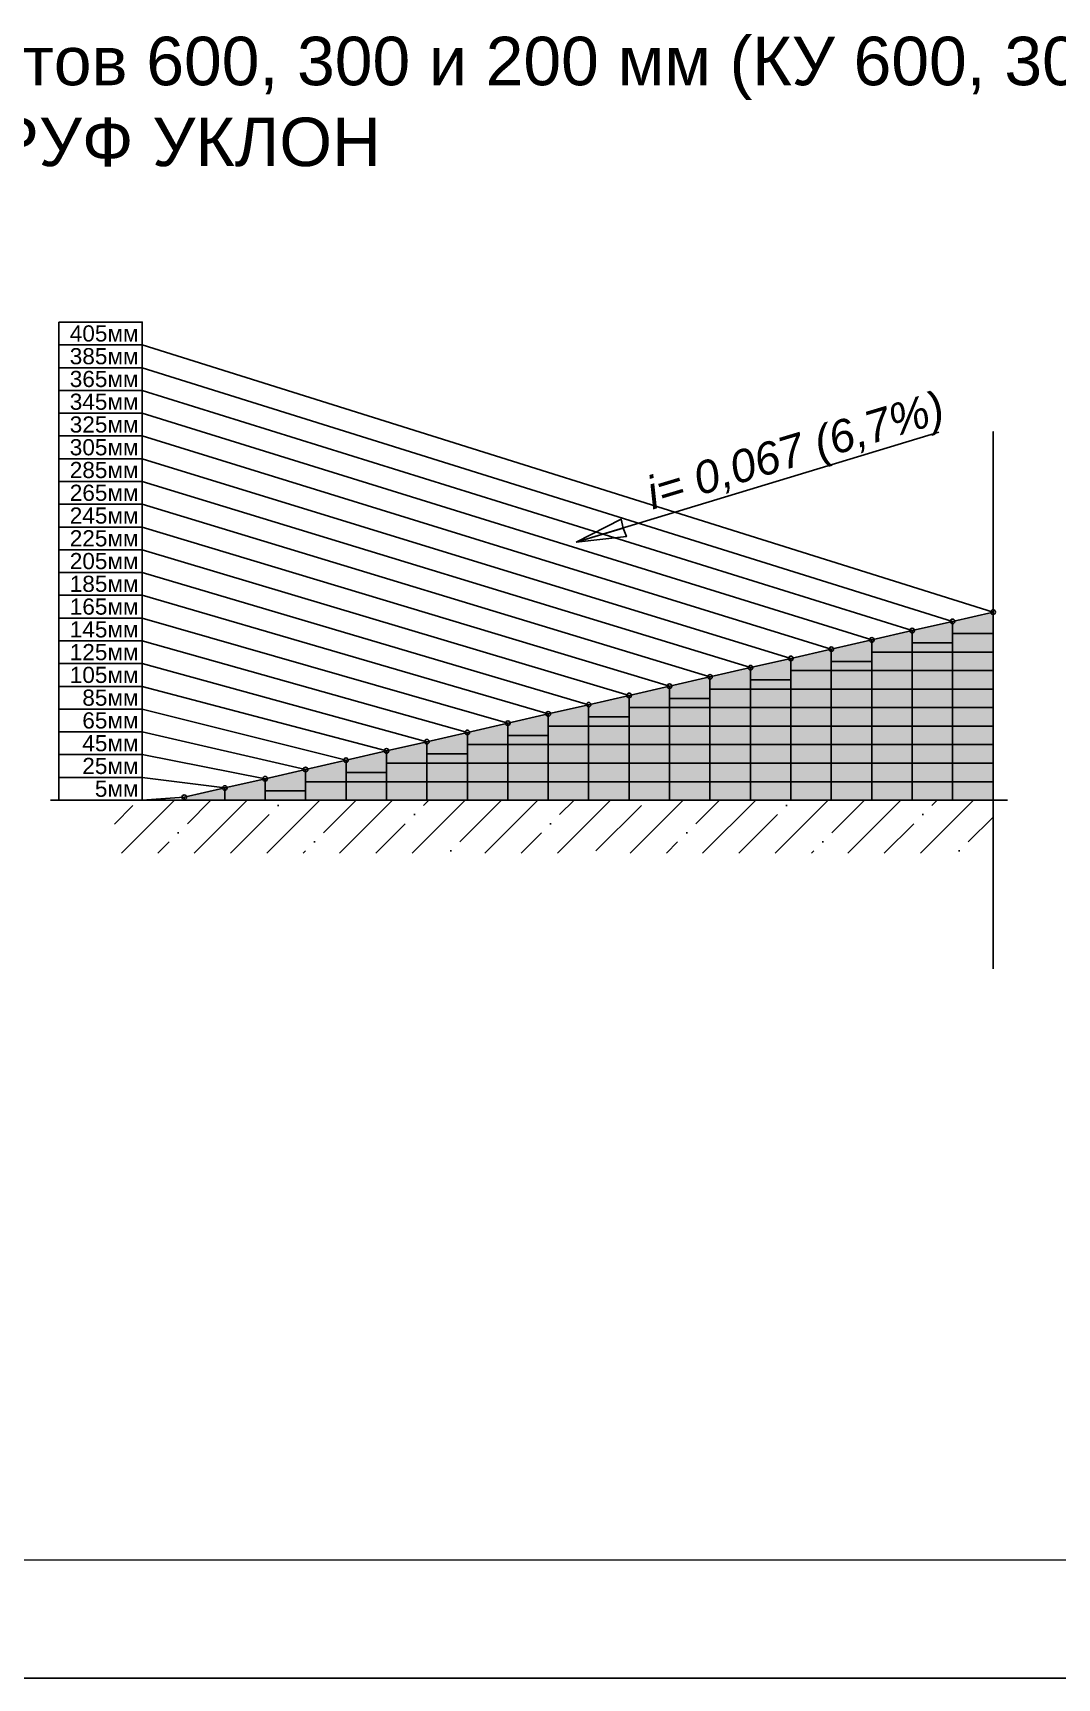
# Model space of a CAD drawing. Header units: inches. Extents: x 0 to 155541, y 1154 to 30754.
# Drawn here: x 36492 to 42824, y 9754 to 19926 of the extents above; entities that cross this region are included whole.
import ezdxf

# ---------------------------------------------------------------- set-up
doc = ezdxf.new("R2010")
doc.units = ezdxf.units.IN
doc.header["$MEASUREMENT"] = 0
doc.linetypes.add('ACAD_ISO04W100', pattern=[30, 24, -3, 0, -3])
doc.layers.add('Разуклонка', color=1, linetype='Continuous', lineweight=25)
doc.layers.add('Штампы', color=7, linetype='Continuous', lineweight=15)
doc.styles.add('Штамп', font='ARIAL.TTF', dxfattribs={"height": 2.5})

msp = doc.modelspace()

# ---------------------------------------------------------------- hatches: boundary and pattern name
at = {"ltscale": 2}
h = msp.add_hatch(dxfattribs=at)
h.set_pattern_fill('ANSI35', color=256, scale=50, style=0)
h.set_pattern_definition([(45, (-664079.46, -321667.15), (-224.5064, 224.5064), []), (45, (-663854.95, -321667.15), (-224.5064, 224.5064), [396.875, -79.375, 0, -79.375])])
h.paths.add_polyline_path([(42427.843, 14854.42), (42427.843, 15182.129), (36996.135, 15182.129), (36996.135, 14854.42)])
at = {"layer": 'Разуклонка'}
for color, points in [(40, [(41927.843, 16230.496), (41927.843, 16154.993), (42177.843, 16154.993), (42177.843, 16287.723)]), (40, [(42177.843, 16287.723), (42177.843, 16212.22), (42427.843, 16212.22), (42427.843, 16344.95)]), (40, [(41427.843, 16116.041), (41427.843, 16040.538), (41677.843, 16040.538), (41677.843, 16173.269)]), (40, [(41677.843, 16173.269), (41677.843, 16097.765), (41927.843, 16097.765), (41927.843, 16230.496)]), (152, [(42427.843, 16212.22), (42177.843, 16212.22), (42177.843, 16097.765), (42427.843, 16097.765)]), (40, [(41177.843, 16058.814), (41177.843, 15983.311), (41427.843, 15983.311), (41427.843, 16116.041)]), (152, [(41927.843, 16097.765), (41677.843, 16097.765), (41677.843, 15983.311), (41927.843, 15983.311)]), (82, [(41927.843, 16154.993), (42177.843, 16154.993), (42177.843, 16097.765), (41927.843, 16097.765)]), (152, [(42177.843, 16097.765), (41927.843, 16097.765), (41927.843, 15983.311), (42177.843, 15983.311)]), (152, [(42427.843, 16097.765), (42177.843, 16097.765), (42177.843, 15983.311), (42427.843, 15983.311)]), (40, [(40677.843, 15944.36), (40677.843, 15868.856), (40927.843, 15868.856), (40927.843, 16001.587)]), (40, [(40927.843, 16001.587), (40927.843, 15926.084), (41177.843, 15926.084), (41177.843, 16058.814)]), (152, [(41427.843, 15983.311), (41177.843, 15983.311), (41177.843, 15868.856), (41427.843, 15868.856)]), (82, [(41427.843, 16040.538), (41677.843, 16040.538), (41677.843, 15983.311), (41427.843, 15983.311)]), (152, [(41677.843, 15983.311), (41427.843, 15983.311), (41427.843, 15868.856), (41677.843, 15868.856)]), (152, [(41927.843, 15983.311), (41677.843, 15983.311), (41677.843, 15868.856), (41927.843, 15868.856)]), (152, [(42177.843, 15983.311), (41927.843, 15983.311), (41927.843, 15868.856), (42177.843, 15868.856)]), (152, [(42427.843, 15983.311), (42177.843, 15983.311), (42177.843, 15868.856), (42427.843, 15868.856)]), (40, [(40177.843, 15829.905), (40177.843, 15754.402), (40427.843, 15754.402), (40427.843, 15887.132)]), (40, [(40427.843, 15887.132), (40427.843, 15811.629), (40677.843, 15811.629), (40677.843, 15944.36)]), (152, [(40927.843, 15868.856), (40677.843, 15868.856), (40677.843, 15754.402), (40927.843, 15754.402)]), (82, [(40927.843, 15926.084), (41177.843, 15926.084), (41177.843, 15868.856), (40927.843, 15868.856)]), (152, [(41177.843, 15868.856), (40927.843, 15868.856), (40927.843, 15754.402), (41177.843, 15754.402)]), (152, [(41427.843, 15868.856), (41177.843, 15868.856), (41177.843, 15754.402), (41427.843, 15754.402)]), (152, [(41677.843, 15868.856), (41427.843, 15868.856), (41427.843, 15754.402), (41677.843, 15754.402)]), (152, [(41927.843, 15868.856), (41677.843, 15868.856), (41677.843, 15754.402), (41927.843, 15754.402)]), (152, [(42177.843, 15868.856), (41927.843, 15868.856), (41927.843, 15754.402), (42177.843, 15754.402)]), (152, [(42427.843, 15868.856), (42177.843, 15868.856), (42177.843, 15754.402), (42427.843, 15754.402)]), (40, [(39677.843, 15715.451), (39677.843, 15639.947), (39927.843, 15639.947), (39927.843, 15772.678)]), (40, [(39927.843, 15772.678), (39927.843, 15697.175), (40177.843, 15697.175), (40177.843, 15829.905)]), (82, [(40427.843, 15811.629), (40677.843, 15811.629), (40677.843, 15754.402), (40427.843, 15754.402)]), (40, [(39427.843, 15658.223), (39427.843, 15582.72), (39677.843, 15582.72), (39677.843, 15715.451)]), (82, [(39927.843, 15697.175), (40177.843, 15697.175), (40177.843, 15639.947), (39927.843, 15639.947)]), (152, [(40427.843, 15754.402), (40177.843, 15754.402), (40177.843, 15639.947), (40427.843, 15639.947)]), (152, [(40677.843, 15754.402), (40427.843, 15754.402), (40427.843, 15639.947), (40677.843, 15639.947)]), (152, [(40927.843, 15754.402), (40677.843, 15754.402), (40677.843, 15639.947), (40927.843, 15639.947)]), (152, [(41177.843, 15754.402), (40927.843, 15754.402), (40927.843, 15639.947), (41177.843, 15639.947)]), (152, [(41427.843, 15754.402), (41177.843, 15754.402), (41177.843, 15639.947), (41427.843, 15639.947)]), (152, [(41677.843, 15754.402), (41427.843, 15754.402), (41427.843, 15639.947), (41677.843, 15639.947)]), (152, [(41927.843, 15754.402), (41677.843, 15754.402), (41677.843, 15639.947), (41927.843, 15639.947)]), (152, [(42177.843, 15754.402), (41927.843, 15754.402), (41927.843, 15639.947), (42177.843, 15639.947)]), (152, [(42427.843, 15754.402), (42177.843, 15754.402), (42177.843, 15639.947), (42427.843, 15639.947)]), (40, [(38927.843, 15543.769), (38927.843, 15468.266), (39177.843, 15468.266), (39177.843, 15600.996)]), (40, [(39177.843, 15600.996), (39177.843, 15525.493), (39427.843, 15525.493), (39427.843, 15658.223)]), (82, [(39427.843, 15582.72), (39677.843, 15582.72), (39677.843, 15525.493), (39427.843, 15525.493)]), (152, [(39927.843, 15639.947), (39677.843, 15639.947), (39677.843, 15525.493), (39927.843, 15525.493)]), (152, [(40177.843, 15639.947), (39927.843, 15639.947), (39927.843, 15525.493), (40177.843, 15525.493)]), (152, [(40427.843, 15639.947), (40177.843, 15639.947), (40177.843, 15525.493), (40427.843, 15525.493)]), (152, [(40677.843, 15639.947), (40427.843, 15639.947), (40427.843, 15525.493), (40677.843, 15525.493)]), (152, [(40927.843, 15639.947), (40677.843, 15639.947), (40677.843, 15525.493), (40927.843, 15525.493)]), (152, [(41177.843, 15639.947), (40927.843, 15639.947), (40927.843, 15525.493), (41177.843, 15525.493)]), (152, [(41427.843, 15639.947), (41177.843, 15639.947), (41177.843, 15525.493), (41427.843, 15525.493)]), (152, [(41677.843, 15639.947), (41427.843, 15639.947), (41427.843, 15525.493), (41677.843, 15525.493)]), (152, [(41927.843, 15639.947), (41677.843, 15639.947), (41677.843, 15525.493), (41927.843, 15525.493)]), (152, [(42177.843, 15639.947), (41927.843, 15639.947), (41927.843, 15525.493), (42177.843, 15525.493)]), (152, [(42427.843, 15639.947), (42177.843, 15639.947), (42177.843, 15525.493), (42427.843, 15525.493)]), (40, [(38427.843, 15429.314), (38427.843, 15353.811), (38677.843, 15353.811), (38677.843, 15486.542)]), (40, [(38677.843, 15486.542), (38677.843, 15411.038), (38927.843, 15411.038), (38927.843, 15543.769)]), (82, [(38927.843, 15468.266), (39177.843, 15468.266), (39177.843, 15411.038), (38927.843, 15411.038)]), (152, [(39427.843, 15525.493), (39177.843, 15525.493), (39177.843, 15411.038), (39427.843, 15411.038)]), (152, [(39677.843, 15525.493), (39427.843, 15525.493), (39427.843, 15411.038), (39677.843, 15411.038)]), (152, [(39927.843, 15525.493), (39677.843, 15525.493), (39677.843, 15411.038), (39927.843, 15411.038)]), (152, [(40177.843, 15525.493), (39927.843, 15525.493), (39927.843, 15411.038), (40177.843, 15411.038)]), (152, [(40427.843, 15525.493), (40177.843, 15525.493), (40177.843, 15411.038), (40427.843, 15411.038)]), (152, [(40677.843, 15525.493), (40427.843, 15525.493), (40427.843, 15411.038), (40677.843, 15411.038)]), (152, [(40927.843, 15525.493), (40677.843, 15525.493), (40677.843, 15411.038), (40927.843, 15411.038)]), (152, [(41177.843, 15525.493), (40927.843, 15525.493), (40927.843, 15411.038), (41177.843, 15411.038)]), (152, [(41427.843, 15525.493), (41177.843, 15525.493), (41177.843, 15411.038), (41427.843, 15411.038)]), (152, [(41677.843, 15525.493), (41427.843, 15525.493), (41427.843, 15411.038), (41677.843, 15411.038)]), (152, [(41927.843, 15525.493), (41677.843, 15525.493), (41677.843, 15411.038), (41927.843, 15411.038)]), (152, [(42177.843, 15525.493), (41927.843, 15525.493), (41927.843, 15411.038), (42177.843, 15411.038)]), (152, [(42427.843, 15525.493), (42177.843, 15525.493), (42177.843, 15411.038), (42427.843, 15411.038)]), (40, [(37927.843, 15314.86), (37927.843, 15239.356), (38177.843, 15239.356), (38177.843, 15372.087)]), (40, [(38177.843, 15372.087), (38177.843, 15296.584), (38427.843, 15296.584), (38427.843, 15429.314)]), (152, [(38927.843, 15411.038), (38677.843, 15411.038), (38677.843, 15296.584), (38927.843, 15296.584)]), (152, [(39177.843, 15411.038), (38927.843, 15411.038), (38927.843, 15296.584), (39177.843, 15296.584)]), (152, [(39427.843, 15411.038), (39177.843, 15411.038), (39177.843, 15296.584), (39427.843, 15296.584)]), (152, [(39677.843, 15411.038), (39427.843, 15411.038), (39427.843, 15296.584), (39677.843, 15296.584)]), (152, [(39927.843, 15411.038), (39677.843, 15411.038), (39677.843, 15296.584), (39927.843, 15296.584)]), (152, [(40177.843, 15411.038), (39927.843, 15411.038), (39927.843, 15296.584), (40177.843, 15296.584)]), (152, [(40427.843, 15411.038), (40177.843, 15411.038), (40177.843, 15296.584), (40427.843, 15296.584)]), (152, [(40677.843, 15411.038), (40427.843, 15411.038), (40427.843, 15296.584), (40677.843, 15296.584)]), (152, [(40927.843, 15411.038), (40677.843, 15411.038), (40677.843, 15296.584), (40927.843, 15296.584)]), (152, [(41177.843, 15411.038), (40927.843, 15411.038), (40927.843, 15296.584), (41177.843, 15296.584)]), (152, [(41427.843, 15411.038), (41177.843, 15411.038), (41177.843, 15296.584), (41427.843, 15296.584)]), (152, [(41677.843, 15411.038), (41427.843, 15411.038), (41427.843, 15296.584), (41677.843, 15296.584)]), (152, [(41927.843, 15411.038), (41677.843, 15411.038), (41677.843, 15296.584), (41927.843, 15296.584)]), (152, [(42177.843, 15411.038), (41927.843, 15411.038), (41927.843, 15296.584), (42177.843, 15296.584)]), (152, [(42427.843, 15411.038), (42177.843, 15411.038), (42177.843, 15296.584), (42427.843, 15296.584)]), (40, [(37677.843, 15257.632), (37677.843, 15182.129), (37927.843, 15182.129), (37927.843, 15314.86)]), (152, [(38427.843, 15296.584), (38177.843, 15296.584), (38177.843, 15182.129), (38427.843, 15182.129)]), (82, [(38427.843, 15353.811), (38677.843, 15353.811), (38677.843, 15296.584), (38427.843, 15296.584)]), (152, [(38677.843, 15296.584), (38427.843, 15296.584), (38427.843, 15182.129), (38677.843, 15182.129)]), (152, [(38927.843, 15296.584), (38677.843, 15296.584), (38677.843, 15182.129), (38927.843, 15182.129)]), (152, [(39177.843, 15296.584), (38927.843, 15296.584), (38927.843, 15182.129), (39177.843, 15182.129)]), (152, [(39427.843, 15296.584), (39177.843, 15296.584), (39177.843, 15182.129), (39427.843, 15182.129)]), (152, [(39677.843, 15296.584), (39427.843, 15296.584), (39427.843, 15182.129), (39677.843, 15182.129)]), (152, [(39927.843, 15296.584), (39677.843, 15296.584), (39677.843, 15182.129), (39927.843, 15182.129)]), (152, [(40177.843, 15296.584), (39927.843, 15296.584), (39927.843, 15182.129), (40177.843, 15182.129)]), (152, [(40427.843, 15296.584), (40177.843, 15296.584), (40177.843, 15182.129), (40427.843, 15182.129)]), (152, [(40677.843, 15296.584), (40427.843, 15296.584), (40427.843, 15182.129), (40677.843, 15182.129)]), (152, [(40927.843, 15296.584), (40677.843, 15296.584), (40677.843, 15182.129), (40927.843, 15182.129)]), (152, [(41177.843, 15296.584), (40927.843, 15296.584), (40927.843, 15182.129), (41177.843, 15182.129)]), (152, [(41427.843, 15296.584), (41177.843, 15296.584), (41177.843, 15182.129), (41427.843, 15182.129)]), (152, [(41677.843, 15296.584), (41427.843, 15296.584), (41427.843, 15182.129), (41677.843, 15182.129)]), (152, [(41927.843, 15296.584), (41677.843, 15296.584), (41677.843, 15182.129), (41927.843, 15182.129)]), (152, [(42177.843, 15296.584), (41927.843, 15296.584), (41927.843, 15182.129), (42177.843, 15182.129)]), (152, [(42427.843, 15296.584), (42177.843, 15296.584), (42177.843, 15182.129), (42427.843, 15182.129)]), (256, [(37427.843, 15200.405), (37427.843, 15182.129), (37677.843, 15182.129), (37677.843, 15257.632)]), (82, [(37927.843, 15239.356), (38177.843, 15239.356), (38177.843, 15182.129), (37927.843, 15182.129)])]:
    msp.add_hatch(color=color, dxfattribs=at).paths.add_polyline_path(points)

# ---------------------------------------------------------------- linework, layer by layer
at = {"color": 0}
msp.add_line((52781.32, 9754.239), (23181.32, 9754.239), dxfattribs=at)
at = {"layer": 'Разуклонка', "color": 0}
for points in [[(36652.004, 18137.657), (37168.552, 18137.657), (37168.552, 17996.918), (36652.004, 17996.918)], [(36652.004, 17996.918), (37168.552, 17996.918), (37168.552, 17856.179), (36652.004, 17856.179)], [(36652.004, 17856.179), (37168.552, 17856.179), (37168.552, 17715.439), (36652.004, 17715.439)], [(36652.004, 17715.439), (37168.552, 17715.439), (37168.552, 17574.7), (36652.004, 17574.7)], [(36652.004, 17574.7), (37168.552, 17574.7), (37168.552, 17433.96), (36652.004, 17433.96)], [(36652.004, 17433.96), (37168.552, 17433.96), (37168.552, 17293.221), (36652.004, 17293.221)], [(36652.004, 17293.221), (37168.552, 17293.221), (37168.552, 17152.481), (36652.004, 17152.481)], [(36652.004, 17152.481), (37168.552, 17152.481), (37168.552, 17011.742), (36652.004, 17011.742)], [(36652.004, 17011.742), (37168.552, 17011.742), (37168.552, 16871.002), (36652.004, 16871.002)], [(36652.004, 16871.002), (37168.552, 16871.002), (37168.552, 16730.263), (36652.004, 16730.263)], [(36652.004, 16730.263), (37168.552, 16730.263), (37168.552, 16589.524), (36652.004, 16589.524)], [(36652.004, 16589.524), (37168.552, 16589.524), (37168.552, 16448.784), (36652.004, 16448.784)], [(36652.004, 16448.784), (37168.552, 16448.784), (37168.552, 16308.045), (36652.004, 16308.045)], [(36652.004, 16308.045), (37168.552, 16308.045), (37168.552, 16167.305), (36652.004, 16167.305)], [(41927.843, 16230.496), (41927.843, 16154.993), (42177.843, 16154.993), (42177.843, 16287.723)], [(42177.843, 16287.723), (42177.843, 16212.22), (42427.843, 16212.22), (42427.843, 16344.95)], [(41427.843, 16116.041), (41427.843, 16040.538), (41677.843, 16040.538), (41677.843, 16173.269)], [(41677.843, 16173.269), (41677.843, 16097.765), (41927.843, 16097.765), (41927.843, 16230.496)], [(42427.843, 16212.22), (42177.843, 16212.22), (42177.843, 16097.765), (42427.843, 16097.765)], [(36652.004, 16167.305), (37168.552, 16167.305), (37168.552, 16026.566), (36652.004, 16026.566)], [(41177.843, 16058.814), (41177.843, 15983.311), (41427.843, 15983.311), (41427.843, 16116.041)], [(41927.843, 16097.765), (41677.843, 16097.765), (41677.843, 15983.311), (41927.843, 15983.311)], [(41927.843, 16154.993), (42177.843, 16154.993), (42177.843, 16097.765), (41927.843, 16097.765)], [(42177.843, 16097.765), (41927.843, 16097.765), (41927.843, 15983.311), (42177.843, 15983.311)], [(42427.843, 16097.765), (42177.843, 16097.765), (42177.843, 15983.311), (42427.843, 15983.311)], [(36652.004, 16026.566), (37168.552, 16026.566), (37168.552, 15885.826), (36652.004, 15885.826)], [(40677.843, 15944.36), (40677.843, 15868.856), (40927.843, 15868.856), (40927.843, 16001.587)], [(40927.843, 16001.587), (40927.843, 15926.084), (41177.843, 15926.084), (41177.843, 16058.814)], [(41427.843, 15983.311), (41177.843, 15983.311), (41177.843, 15868.856), (41427.843, 15868.856)], [(41427.843, 16040.538), (41677.843, 16040.538), (41677.843, 15983.311), (41427.843, 15983.311)], [(41677.843, 15983.311), (41427.843, 15983.311), (41427.843, 15868.856), (41677.843, 15868.856)], [(41927.843, 15983.311), (41677.843, 15983.311), (41677.843, 15868.856), (41927.843, 15868.856)], [(42177.843, 15983.311), (41927.843, 15983.311), (41927.843, 15868.856), (42177.843, 15868.856)], [(42427.843, 15983.311), (42177.843, 15983.311), (42177.843, 15868.856), (42427.843, 15868.856)], [(36652.004, 15885.826), (37168.552, 15885.826), (37168.552, 15745.087), (36652.004, 15745.087)], [(40177.843, 15829.905), (40177.843, 15754.402), (40427.843, 15754.402), (40427.843, 15887.132)], [(40427.843, 15887.132), (40427.843, 15811.629), (40677.843, 15811.629), (40677.843, 15944.36)], [(40927.843, 15868.856), (40677.843, 15868.856), (40677.843, 15754.402), (40927.843, 15754.402)], [(40927.843, 15926.084), (41177.843, 15926.084), (41177.843, 15868.856), (40927.843, 15868.856)], [(41177.843, 15868.856), (40927.843, 15868.856), (40927.843, 15754.402), (41177.843, 15754.402)], [(41427.843, 15868.856), (41177.843, 15868.856), (41177.843, 15754.402), (41427.843, 15754.402)], [(41677.843, 15868.856), (41427.843, 15868.856), (41427.843, 15754.402), (41677.843, 15754.402)], [(41927.843, 15868.856), (41677.843, 15868.856), (41677.843, 15754.402), (41927.843, 15754.402)], [(42177.843, 15868.856), (41927.843, 15868.856), (41927.843, 15754.402), (42177.843, 15754.402)], [(42427.843, 15868.856), (42177.843, 15868.856), (42177.843, 15754.402), (42427.843, 15754.402)], [(39677.843, 15715.451), (39677.843, 15639.947), (39927.843, 15639.947), (39927.843, 15772.678)], [(39927.843, 15772.678), (39927.843, 15697.175), (40177.843, 15697.175), (40177.843, 15829.905)], [(40427.843, 15811.629), (40677.843, 15811.629), (40677.843, 15754.402), (40427.843, 15754.402)], [(36652.004, 15745.087), (37168.552, 15745.087), (37168.552, 15604.348), (36652.004, 15604.348)], [(39427.843, 15658.223), (39427.843, 15582.72), (39677.843, 15582.72), (39677.843, 15715.451)], [(39927.843, 15697.175), (40177.843, 15697.175), (40177.843, 15639.947), (39927.843, 15639.947)], [(40427.843, 15754.402), (40177.843, 15754.402), (40177.843, 15639.947), (40427.843, 15639.947)], [(40677.843, 15754.402), (40427.843, 15754.402), (40427.843, 15639.947), (40677.843, 15639.947)], [(40927.843, 15754.402), (40677.843, 15754.402), (40677.843, 15639.947), (40927.843, 15639.947)], [(41177.843, 15754.402), (40927.843, 15754.402), (40927.843, 15639.947), (41177.843, 15639.947)], [(41427.843, 15754.402), (41177.843, 15754.402), (41177.843, 15639.947), (41427.843, 15639.947)], [(41677.843, 15754.402), (41427.843, 15754.402), (41427.843, 15639.947), (41677.843, 15639.947)], [(41927.843, 15754.402), (41677.843, 15754.402), (41677.843, 15639.947), (41927.843, 15639.947)], [(42177.843, 15754.402), (41927.843, 15754.402), (41927.843, 15639.947), (42177.843, 15639.947)], [(42427.843, 15754.402), (42177.843, 15754.402), (42177.843, 15639.947), (42427.843, 15639.947)], [(36652.004, 15604.348), (37168.552, 15604.348), (37168.552, 15463.608), (36652.004, 15463.608)], [(38927.843, 15543.769), (38927.843, 15468.266), (39177.843, 15468.266), (39177.843, 15600.996)], [(39177.843, 15600.996), (39177.843, 15525.493), (39427.843, 15525.493), (39427.843, 15658.223)], [(39427.843, 15582.72), (39677.843, 15582.72), (39677.843, 15525.493), (39427.843, 15525.493)], [(39927.843, 15639.947), (39677.843, 15639.947), (39677.843, 15525.493), (39927.843, 15525.493)], [(40177.843, 15639.947), (39927.843, 15639.947), (39927.843, 15525.493), (40177.843, 15525.493)], [(40427.843, 15639.947), (40177.843, 15639.947), (40177.843, 15525.493), (40427.843, 15525.493)], [(40677.843, 15639.947), (40427.843, 15639.947), (40427.843, 15525.493), (40677.843, 15525.493)], [(40927.843, 15639.947), (40677.843, 15639.947), (40677.843, 15525.493), (40927.843, 15525.493)], [(41177.843, 15639.947), (40927.843, 15639.947), (40927.843, 15525.493), (41177.843, 15525.493)], [(41427.843, 15639.947), (41177.843, 15639.947), (41177.843, 15525.493), (41427.843, 15525.493)], [(41677.843, 15639.947), (41427.843, 15639.947), (41427.843, 15525.493), (41677.843, 15525.493)], [(41927.843, 15639.947), (41677.843, 15639.947), (41677.843, 15525.493), (41927.843, 15525.493)], [(42177.843, 15639.947), (41927.843, 15639.947), (41927.843, 15525.493), (42177.843, 15525.493)], [(42427.843, 15639.947), (42177.843, 15639.947), (42177.843, 15525.493), (42427.843, 15525.493)], [(36652.004, 15463.608), (37168.552, 15463.608), (37168.552, 15322.869), (36652.004, 15322.869)], [(38427.843, 15429.314), (38427.843, 15353.811), (38677.843, 15353.811), (38677.843, 15486.542)], [(38677.843, 15486.542), (38677.843, 15411.038), (38927.843, 15411.038), (38927.843, 15543.769)], [(38927.843, 15468.266), (39177.843, 15468.266), (39177.843, 15411.038), (38927.843, 15411.038)], [(39427.843, 15525.493), (39177.843, 15525.493), (39177.843, 15411.038), (39427.843, 15411.038)], [(39677.843, 15525.493), (39427.843, 15525.493), (39427.843, 15411.038), (39677.843, 15411.038)], [(39927.843, 15525.493), (39677.843, 15525.493), (39677.843, 15411.038), (39927.843, 15411.038)], [(40177.843, 15525.493), (39927.843, 15525.493), (39927.843, 15411.038), (40177.843, 15411.038)], [(40427.843, 15525.493), (40177.843, 15525.493), (40177.843, 15411.038), (40427.843, 15411.038)], [(40677.843, 15525.493), (40427.843, 15525.493), (40427.843, 15411.038), (40677.843, 15411.038)], [(40927.843, 15525.493), (40677.843, 15525.493), (40677.843, 15411.038), (40927.843, 15411.038)], [(41177.843, 15525.493), (40927.843, 15525.493), (40927.843, 15411.038), (41177.843, 15411.038)], [(41427.843, 15525.493), (41177.843, 15525.493), (41177.843, 15411.038), (41427.843, 15411.038)], [(41677.843, 15525.493), (41427.843, 15525.493), (41427.843, 15411.038), (41677.843, 15411.038)], [(41927.843, 15525.493), (41677.843, 15525.493), (41677.843, 15411.038), (41927.843, 15411.038)], [(42177.843, 15525.493), (41927.843, 15525.493), (41927.843, 15411.038), (42177.843, 15411.038)], [(42427.843, 15525.493), (42177.843, 15525.493), (42177.843, 15411.038), (42427.843, 15411.038)], [(37927.843, 15314.86), (37927.843, 15239.356), (38177.843, 15239.356), (38177.843, 15372.087)], [(38177.843, 15372.087), (38177.843, 15296.584), (38427.843, 15296.584), (38427.843, 15429.314)], [(38927.843, 15411.038), (38677.843, 15411.038), (38677.843, 15296.584), (38927.843, 15296.584)], [(39177.843, 15411.038), (38927.843, 15411.038), (38927.843, 15296.584), (39177.843, 15296.584)], [(39427.843, 15411.038), (39177.843, 15411.038), (39177.843, 15296.584), (39427.843, 15296.584)], [(39677.843, 15411.038), (39427.843, 15411.038), (39427.843, 15296.584), (39677.843, 15296.584)], [(39927.843, 15411.038), (39677.843, 15411.038), (39677.843, 15296.584), (39927.843, 15296.584)], [(40177.843, 15411.038), (39927.843, 15411.038), (39927.843, 15296.584), (40177.843, 15296.584)], [(40427.843, 15411.038), (40177.843, 15411.038), (40177.843, 15296.584), (40427.843, 15296.584)], [(40677.843, 15411.038), (40427.843, 15411.038), (40427.843, 15296.584), (40677.843, 15296.584)], [(40927.843, 15411.038), (40677.843, 15411.038), (40677.843, 15296.584), (40927.843, 15296.584)], [(41177.843, 15411.038), (40927.843, 15411.038), (40927.843, 15296.584), (41177.843, 15296.584)], [(41427.843, 15411.038), (41177.843, 15411.038), (41177.843, 15296.584), (41427.843, 15296.584)], [(41677.843, 15411.038), (41427.843, 15411.038), (41427.843, 15296.584), (41677.843, 15296.584)], [(41927.843, 15411.038), (41677.843, 15411.038), (41677.843, 15296.584), (41927.843, 15296.584)], [(42177.843, 15411.038), (41927.843, 15411.038), (41927.843, 15296.584), (42177.843, 15296.584)], [(42427.843, 15411.038), (42177.843, 15411.038), (42177.843, 15296.584), (42427.843, 15296.584)], [(36652.004, 15322.869), (37168.552, 15322.869), (37168.552, 15182.129), (36652.004, 15182.129)], [(37677.843, 15257.632), (37677.843, 15182.129), (37927.843, 15182.129), (37927.843, 15314.86)], [(38427.843, 15296.584), (38177.843, 15296.584), (38177.843, 15182.129), (38427.843, 15182.129)], [(38427.843, 15353.811), (38677.843, 15353.811), (38677.843, 15296.584), (38427.843, 15296.584)], [(38677.843, 15296.584), (38427.843, 15296.584), (38427.843, 15182.129), (38677.843, 15182.129)], [(38927.843, 15296.584), (38677.843, 15296.584), (38677.843, 15182.129), (38927.843, 15182.129)], [(39177.843, 15296.584), (38927.843, 15296.584), (38927.843, 15182.129), (39177.843, 15182.129)], [(39427.843, 15296.584), (39177.843, 15296.584), (39177.843, 15182.129), (39427.843, 15182.129)], [(39677.843, 15296.584), (39427.843, 15296.584), (39427.843, 15182.129), (39677.843, 15182.129)], [(39927.843, 15296.584), (39677.843, 15296.584), (39677.843, 15182.129), (39927.843, 15182.129)], [(40177.843, 15296.584), (39927.843, 15296.584), (39927.843, 15182.129), (40177.843, 15182.129)], [(40427.843, 15296.584), (40177.843, 15296.584), (40177.843, 15182.129), (40427.843, 15182.129)], [(40677.843, 15296.584), (40427.843, 15296.584), (40427.843, 15182.129), (40677.843, 15182.129)], [(40927.843, 15296.584), (40677.843, 15296.584), (40677.843, 15182.129), (40927.843, 15182.129)], [(41177.843, 15296.584), (40927.843, 15296.584), (40927.843, 15182.129), (41177.843, 15182.129)], [(41427.843, 15296.584), (41177.843, 15296.584), (41177.843, 15182.129), (41427.843, 15182.129)], [(41677.843, 15296.584), (41427.843, 15296.584), (41427.843, 15182.129), (41677.843, 15182.129)], [(41927.843, 15296.584), (41677.843, 15296.584), (41677.843, 15182.129), (41927.843, 15182.129)], [(42177.843, 15296.584), (41927.843, 15296.584), (41927.843, 15182.129), (42177.843, 15182.129)], [(42427.843, 15296.584), (42177.843, 15296.584), (42177.843, 15182.129), (42427.843, 15182.129)], [(37427.843, 15200.405), (37427.843, 15182.129), (37677.843, 15182.129), (37677.843, 15257.632)], [(37927.843, 15239.356), (38177.843, 15239.356), (38177.843, 15182.129), (37927.843, 15182.129)]]:
    msp.add_lwpolyline(points, close=True, dxfattribs=at)
for points in [[(37168.552, 17996.918), (42427.843, 16344.95)], [(42177.843, 16287.723), (37168.552, 17856.179)], [(37168.552, 17715.439), (41927.843, 16230.496)], [(41677.843, 16173.269), (37168.552, 17574.7)], [(41427.843, 16116.041), (37168.552, 17433.96)], [(39851.484, 16776.922), (42093.133, 17457.391)], [(41177.843, 16058.814), (37168.552, 17293.221)], [(40927.843, 16001.587), (37168.552, 17152.481)], [(40677.843, 15944.36), (37168.552, 17011.742)], [(39851.484, 16776.922), (40141.621, 16864.995), (40128.318, 16919.939), (39851.484, 16776.922)], [(40427.843, 15887.132), (37168.552, 16871.002)], [(39851.484, 16776.922), (40141.621, 16864.995), (40161.105, 16811.928), (39851.484, 16776.922)], [(40177.843, 15829.905), (37168.552, 16730.263)], [(39927.843, 15772.678), (37168.552, 16589.524)], [(39677.843, 15715.451), (37168.552, 16448.784)], [(39427.843, 15658.223), (37168.552, 16308.045)], [(39177.843, 15600.996), (37168.552, 16167.305)], [(38927.843, 15543.769), (37168.552, 16026.566)], [(38677.843, 15486.542), (37168.552, 15885.826)], [(38427.843, 15429.314), (37168.552, 15745.087)], [(38177.843, 15372.087), (37168.552, 15604.348)], [(37927.843, 15314.86), (37168.552, 15463.608)], [(37677.843, 15257.632), (37168.552, 15322.869)], [(37427.843, 15200.405), (37168.552, 15182.129)]]:
    msp.add_lwpolyline(points, dxfattribs=at)
at = {"layer": 'Разуклонка', "color": 0, "linetype": 'ACAD_ISO04W100', "ltscale": 0.1}
for points in [[(42427.843, 14139.709), (42427.843, 17464.096)], [(42427.843, 15270.525), (42427.843, 15093.733)], [(42427.843, 15270.525), (42427.843, 15093.733)], [(36601.032, 15182.129), (42427.843, 15182.129)], [(42516.239, 15182.129), (42339.447, 15182.129)]]:
    msp.add_lwpolyline(points, dxfattribs=at)
at = {"layer": 'Разуклонка', "color": 0}
for centre in [(42177.843, 16287.723), (42427.843, 16344.95), (41677.843, 16173.269), (41927.843, 16230.496), (41177.843, 16058.814), (41427.843, 16116.041), (40927.843, 16001.587), (40427.843, 15887.132), (40677.843, 15944.36), (39927.843, 15772.678), (40177.843, 15829.905), (39427.843, 15658.223), (39677.843, 15715.451), (39177.843, 15600.996), (38677.843, 15486.542), (38927.843, 15543.769), (38177.843, 15372.087), (38427.843, 15429.314), (37677.843, 15257.632), (37927.843, 15314.86), (37427.843, 15200.405)]:
    msp.add_circle(centre, 14.238, dxfattribs=at)
at = {"layer": 'Штампы', "color": 0}
msp.add_line((52357.95, 10484.013), (24157.95, 10484.013), dxfattribs=at)

# ---------------------------------------------------------------- texts
at = {"color": 0, "ltscale": 2, "style": 'Штамп'}
for s, insert, char_height, width, attachment_point in [('\\pi617.47;Поперечный разрез Контруклона с шириной элементов 600, 300 и 200 мм (КУ 600, 300, 200) системы \\P\\pi8031.8;ROCKWOOL РУФ УКЛОН', (25610, 19902.417), 300, 20999.74636, 1), ('405мм', (37144.924, 18067.288), 100, 492.92042, 6), ('385мм', (37144.924, 17926.548), 100, 492.92042, 6), ('365мм', (37144.924, 17785.809), 100, 492.92042, 6), ('345мм', (37144.924, 17645.069), 100, 492.92042, 6), ('325мм', (37144.924, 17504.33), 100, 492.92042, 6), ('305мм', (37144.924, 17363.591), 100, 492.92042, 6), ('285мм', (37144.924, 17222.851), 100, 492.92042, 6), ('265мм', (37144.924, 17082.112), 100, 492.92042, 6), ('245мм', (37144.924, 16941.372), 100, 492.92042, 6), ('225мм', (37144.924, 16800.633), 100, 492.92042, 6), ('205мм', (37144.924, 16659.893), 100, 492.92042, 6), ('185мм', (37144.924, 16519.154), 100, 492.92042, 6), ('165мм', (37144.924, 16378.414), 100, 492.92042, 6), ('145мм', (37144.924, 16237.675), 100, 492.92042, 6), ('125мм', (37144.924, 16096.936), 100, 492.92042, 6), ('105мм', (37144.924, 15956.196), 100, 492.92042, 6), ('85мм', (37144.924, 15815.457), 100, 492.92042, 6), ('65мм', (37144.924, 15674.717), 100, 492.92042, 6), ('45мм', (37144.924, 15533.978), 100, 492.92042, 6), ('25мм', (37144.924, 15393.238), 100, 492.92042, 6), ('5мм', (37144.924, 15252.499), 100, 492.92042, 6)]:
    msp.add_mtext(s, dxfattribs=dict(at, insert=insert, char_height=char_height, width=width, attachment_point=attachment_point))
at = {"color": 0, "ltscale": 2, "insert": (40264.726, 17169.724), "char_height": 200, "width": 12528.42667, "attachment_point": 1, "rotation": 16.715935, "style": 'Штамп'}
msp.add_mtext('{\\fArial|b0|i1|c204|p34;i= 0,067 (6,7%)}', dxfattribs=at)

doc.saveas('drawing.dxf')
